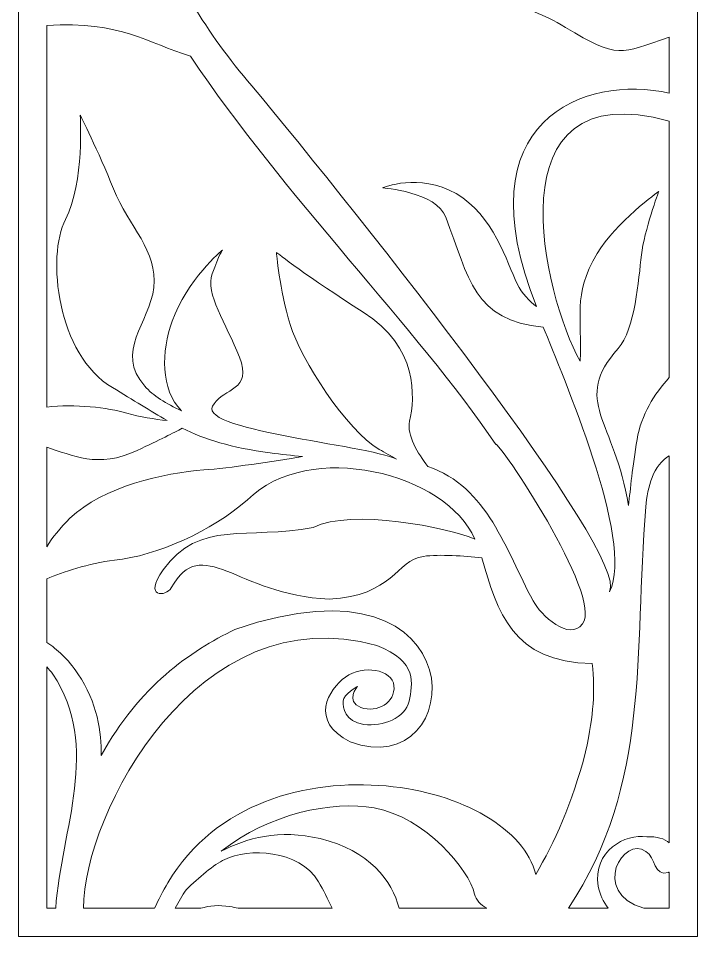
# Model space of a CAD drawing. Header units: centimetres. Extents: x -9.7 to 7.6, y -13 to 14.1.
# Drawn here: x -9.65 to -1.91, y -12.99 to -2.53 of the extents above; entities that cross this region are included whole.
import ezdxf

# ---------------------------------------------------------------- set-up
doc = ezdxf.new("R2010")
doc.units = ezdxf.units.CM
doc.header["$MEASUREMENT"] = 0
doc.layers.add('layer 1', color=7, linetype='Continuous')

msp = doc.modelspace()

# ---------------------------------------------------------------- linework, layer by layer
at = {"layer": 'layer 1', "color": 242, "lineweight": 9}
for points, knots in [([(-2.23081, -12.99459), (-2.23081, -12.99459), (-3.61403, -12.99459), (-3.61403, -12.99459), (-3.61403, -12.99459), (-3.61403, -12.99459), (-4.29634, -12.99459), (-4.29634, -12.99459), (-4.29634, -12.99459), (-4.29634, -12.99459), (-5.30418, -12.99459), (-5.30418, -12.99459), (-5.30418, -12.99459), (-5.30418, -12.99459), (-5.90292, -12.99459), (-5.90292, -12.99459), (-5.90292, -12.99459), (-5.90292, -12.99459), (-6.70928, -12.99459), (-6.70928, -12.99459), (-6.70928, -12.99459), (-6.70928, -12.99459), (-7.34334, -12.99459), (-7.34334, -12.99459), (-7.34334, -12.99459), (-7.34334, -12.99459), (-7.79812, -12.99459), (-7.79812, -12.99459), (-7.79812, -12.99459), (-7.79812, -12.99459), (-7.99169, -12.99459), (-7.99169, -12.99459), (-7.99169, -12.99459), (-7.99169, -12.99459), (-7.99801, -12.99459), (-7.99801, -12.99459), (-7.99801, -12.99459), (-7.99801, -12.99459), (-8.21961, -12.99459), (-8.21961, -12.99459), (-8.21961, -12.99459), (-8.21961, -12.99459), (-8.90713, -12.99459), (-8.90713, -12.99459), (-8.90713, -12.99459), (-8.90713, -12.99459), (-9.23069, -12.99459), (-9.23069, -12.99459), (-9.23069, -12.99459), (-9.23069, -12.99459), (-9.32889, -12.99459), (-9.32889, -12.99459), (-9.32889, -12.99459), (-9.32889, -12.99459), (-9.65153, -12.99459), (-9.65153, -12.99459), (-9.65153, -12.99459), (-9.65153, -12.99459), (-9.65153, -12.67195), (-9.65153, -12.67195), (-9.65153, -12.67195), (-9.65153, -12.67195), (-9.65153, -9.70819), (-9.65153, -9.70819), (-9.65153, -9.70819), (-9.65153, -9.70819), (-9.65153, -9.5203), (-9.65153, -9.5203), (-9.65153, -9.5203), (-9.65153, -9.5203), (-9.65153, -7.38408), (-9.65153, -7.38408), (-9.65153, -7.38408), (-9.65153, -7.38408), (-9.65153, -7.04499), (-9.65153, -7.04499), (-9.65153, -7.04499), (-9.65153, -7.04499), (-9.65153, -2.59487), (-9.65153, -2.59487), (-9.65153, -2.59487), (-9.65153, -2.59487), (-9.65153, -2.38817), (-9.65153, -2.38817), (-9.65153, -2.38817), (-9.65153, -2.38817), (-9.65153, -1.8223), (-9.65153, -1.8223), (-9.65153, -1.8223), (-9.65153, -1.8223), (-9.65153, -1.47514), (-9.65153, -1.47514), (-9.65153, -1.47514), (-9.65153, -1.47514), (-9.65153, -0.49746), (-9.65153, -0.49746), (-9.65153, -0.49746), (-9.65153, -0.49746), (-9.65153, -0.25309), (-9.65153, -0.25309), (-9.65153, -0.25309), (-9.65153, -0.25309), (-9.65153, 0.00084), (-9.65153, 0.00084), (-9.65153, 0.00084), (-9.65153, 0.00084), (-9.65153, 0.09219), (-9.65153, 0.09219), (-9.65153, 0.09219), (-9.65153, 0.09219), (-9.65153, 1.42624), (-9.65153, 1.42624), (-9.65153, 1.42624), (-9.65153, 1.42624), (-9.65153, 2.20746), (-9.65153, 2.20746), (-9.65153, 2.20746), (-9.65153, 2.20746), (-9.65153, 4.67849), (-9.65153, 4.67849), (-9.65153, 4.67849), (-9.65153, 4.67849), (-9.65153, 5.22768), (-9.65153, 5.22768), (-9.65153, 5.22768), (-9.65153, 5.22768), (-9.65153, 9.61322), (-9.65153, 9.61322), (-9.65153, 9.61322), (-9.65153, 9.61322), (-9.65153, 9.85597), (-9.65153, 9.85597), (-9.65153, 9.85597), (-9.65153, 9.85597), (-9.65153, 11.56167), (-9.65153, 11.56167), (-9.65153, 11.56167), (-9.65153, 11.56167), (-9.65153, 11.79957), (-9.65153, 11.79957), (-9.65153, 11.79957), (-9.65153, 11.79957), (-9.65153, 12.14534), (-9.65153, 12.14534), (-9.65153, 12.14534), (-9.65153, 12.14534), (-9.65153, 12.67177), (-9.65153, 12.67177), (-9.65153, 12.67177), (-9.65153, 12.67177), (-9.65153, 13.78453), (-9.65153, 13.78453), (-9.65153, 13.78453), (-9.65153, 13.78453), (-9.65153, 14.10717), (-9.65153, 14.10717), (-9.65153, 14.10717), (-9.65153, 14.10717), (-9.32889, 14.10717), (-9.32889, 14.10717), (-9.32889, 14.10717), (-9.32889, 14.10717), (-6.53397, 14.10717), (-6.53397, 14.10717), (-6.53397, 14.10717), (-6.53397, 14.10717), (-6.31932, 14.10717), (-6.31932, 14.10717), (-6.31932, 14.10717), (-6.31932, 14.10717), (-6.03715, 14.10717), (-6.03715, 14.10717), (-6.03715, 14.10717), (-6.03715, 14.10717), (-5.69897, 14.10717), (-5.69897, 14.10717), (-5.69897, 14.10717), (-5.69897, 14.10717), (-4.89051, 14.10717), (-4.89051, 14.10717), (-4.89051, 14.10717), (-4.89051, 14.10717), (-4.4373, 14.10717), (-4.4373, 14.10717), (-4.4373, 14.10717), (-4.4373, 14.10717), (-2.23081, 14.10717), (-2.23081, 14.10717), (-2.23081, 14.10717), (-2.23081, 14.10717), (-1.90817, 14.10717), (-1.90817, 14.10717), (-1.90817, 14.10717), (-1.90817, 14.10717), (-1.90817, 13.78453), (-1.90817, 13.78453), (-1.90817, 13.78453), (-1.90817, 13.78453), (-1.90817, 12.45041), (-1.90817, 12.45041), (-1.90817, 12.45041), (-1.90817, 12.45041), (-1.90817, 11.92972), (-1.90817, 11.92972), (-1.90817, 11.92972), (-1.90817, 11.92972), (-1.90817, 10.91423), (-1.90817, 10.91423), (-1.90817, 10.91423), (-1.90817, 10.91423), (-1.90817, 10.56947), (-1.90817, 10.56947), (-1.90817, 10.56947), (-1.90817, 10.56947), (-1.90817, 9.42337), (-1.90817, 9.42337), (-1.90817, 9.42337), (-1.90817, 9.42337), (-1.90817, 8.99295), (-1.90817, 8.99295), (-1.90817, 8.99295), (-1.90817, 8.99295), (-1.90817, 8.17496), (-1.90817, 8.17496), (-1.90817, 8.17496), (-1.90817, 8.17496), (-1.90817, 7.87163), (-1.90817, 7.87163), (-1.90817, 7.87163), (-1.90817, 7.87163), (-1.90817, 5.18792), (-1.90817, 5.18792), (-1.90817, 5.18792), (-1.90817, 5.18792), (-1.90817, 4.70284), (-1.90817, 4.70284), (-1.90817, 4.70284), (-1.90817, 4.70284), (-1.90817, 1.72144), (-1.90817, 1.72144), (-1.90817, 1.72144), (-1.90817, 1.72144), (-1.90817, 1.31679), (-1.90817, 1.31679), (-1.90817, 1.31679), (-1.90817, 1.31679), (-1.90817, 0.88344), (-1.90817, 0.88344), (-1.90817, 0.88344), (-1.90817, 0.88344), (-1.90817, 0.85871), (-1.90817, 0.85871), (-1.90817, 0.85871), (-1.90817, 0.85871), (-1.90817, -0.31154), (-1.90817, -0.31154), (-1.90817, -0.31154), (-1.90817, -0.31154), (-1.90817, -0.97133), (-1.90817, -0.97133), (-1.90817, -0.97133), (-1.90817, -0.97133), (-1.90817, -1.036), (-1.90817, -1.036), (-1.90817, -1.036), (-1.90817, -1.036), (-1.90817, -1.15415), (-1.90817, -1.15415), (-1.90817, -1.15415), (-1.90817, -1.15415), (-1.90817, -1.34413), (-1.90817, -1.34413), (-1.90817, -1.34413), (-1.90817, -1.34413), (-1.90817, -1.91835), (-1.90817, -1.91835), (-1.90817, -1.91835), (-1.90817, -1.91835), (-1.90817, -2.42924), (-1.90817, -2.42924), (-1.90817, -2.42924), (-1.90817, -2.42924), (-1.90817, -2.66084), (-1.90817, -2.66084), (-1.90817, -2.66084), (-1.90817, -2.66084), (-1.90817, -3.48774), (-1.90817, -3.48774), (-1.90817, -3.48774), (-1.90817, -3.48774), (-1.90817, -3.99787), (-1.90817, -3.99787), (-1.90817, -3.99787), (-1.90817, -3.99787), (-1.90817, -6.32446), (-1.90817, -6.32446), (-1.90817, -6.32446), (-1.90817, -6.32446), (-1.90817, -7.20418), (-1.90817, -7.20418), (-1.90817, -7.20418), (-1.90817, -7.20418), (-1.90817, -12.67195), (-1.90817, -12.67195), (-1.90817, -12.67195), (-1.90817, -12.67195), (-1.90817, -12.72788), (-1.90817, -12.72788), (-1.90817, -12.72788), (-1.90817, -12.72788), (-1.90817, -12.92748), (-1.90817, -12.92748), (-1.90817, -12.92748), (-1.90817, -12.92748), (-1.90817, -12.99459), (-1.90817, -12.99459), (-1.90817, -12.99459), (-1.90817, -12.99459), (-2.23081, -12.99459), (-2.23081, -12.99459)], [0, 0, 0, 0, 0.01234568, 0.01234568, 0.01234568, 0.01234568, 0.02469136, 0.02469136, 0.02469136, 0.02469136, 0.03703704, 0.03703704, 0.03703704, 0.03703704, 0.04938272, 0.04938272, 0.04938272, 0.04938272, 0.0617284, 0.0617284, 0.0617284, 0.0617284, 0.07407407, 0.07407407, 0.07407407, 0.07407407, 0.08641975, 0.08641975, 0.08641975, 0.08641975, 0.09876543, 0.09876543, 0.09876543, 0.09876543, 0.11111111, 0.11111111, 0.11111111, 0.11111111, 0.12345679, 0.12345679, 0.12345679, 0.12345679, 0.13580247, 0.13580247, 0.13580247, 0.13580247, 0.14814815, 0.14814815, 0.14814815, 0.14814815, 0.16049383, 0.16049383, 0.16049383, 0.16049383, 0.17283951, 0.17283951, 0.17283951, 0.17283951, 0.18518519, 0.18518519, 0.18518519, 0.18518519, 0.19753086, 0.19753086, 0.19753086, 0.19753086, 0.20987654, 0.20987654, 0.20987654, 0.20987654, 0.22222222, 0.22222222, 0.22222222, 0.22222222, 0.2345679, 0.2345679, 0.2345679, 0.2345679, 0.24691358, 0.24691358, 0.24691358, 0.24691358, 0.25925926, 0.25925926, 0.25925926, 0.25925926, 0.27160494, 0.27160494, 0.27160494, 0.27160494, 0.28395062, 0.28395062, 0.28395062, 0.28395062, 0.2962963, 0.2962963, 0.2962963, 0.2962963, 0.30864198, 0.30864198, 0.30864198, 0.30864198, 0.32098765, 0.32098765, 0.32098765, 0.32098765, 0.33333333, 0.33333333, 0.33333333, 0.33333333, 0.34567901, 0.34567901, 0.34567901, 0.34567901, 0.35802469, 0.35802469, 0.35802469, 0.35802469, 0.37037037, 0.37037037, 0.37037037, 0.37037037, 0.38271605, 0.38271605, 0.38271605, 0.38271605, 0.39506173, 0.39506173, 0.39506173, 0.39506173, 0.40740741, 0.40740741, 0.40740741, 0.40740741, 0.41975309, 0.41975309, 0.41975309, 0.41975309, 0.43209877, 0.43209877, 0.43209877, 0.43209877, 0.44444444, 0.44444444, 0.44444444, 0.44444444, 0.45679012, 0.45679012, 0.45679012, 0.45679012, 0.4691358, 0.4691358, 0.4691358, 0.4691358, 0.48148148, 0.48148148, 0.48148148, 0.48148148, 0.49382716, 0.49382716, 0.49382716, 0.49382716, 0.50617284, 0.50617284, 0.50617284, 0.50617284, 0.51851852, 0.51851852, 0.51851852, 0.51851852, 0.5308642, 0.5308642, 0.5308642, 0.5308642, 0.54320988, 0.54320988, 0.54320988, 0.54320988, 0.55555556, 0.55555556, 0.55555556, 0.55555556, 0.56790123, 0.56790123, 0.56790123, 0.56790123, 0.58024691, 0.58024691, 0.58024691, 0.58024691, 0.59259259, 0.59259259, 0.59259259, 0.59259259, 0.60493827, 0.60493827, 0.60493827, 0.60493827, 0.61728395, 0.61728395, 0.61728395, 0.61728395, 0.62962963, 0.62962963, 0.62962963, 0.62962963, 0.64197531, 0.64197531, 0.64197531, 0.64197531, 0.65432099, 0.65432099, 0.65432099, 0.65432099, 0.66666667, 0.66666667, 0.66666667, 0.66666667, 0.67901235, 0.67901235, 0.67901235, 0.67901235, 0.69135802, 0.69135802, 0.69135802, 0.69135802, 0.7037037, 0.7037037, 0.7037037, 0.7037037, 0.71604938, 0.71604938, 0.71604938, 0.71604938, 0.72839506, 0.72839506, 0.72839506, 0.72839506, 0.74074074, 0.74074074, 0.74074074, 0.74074074, 0.75308642, 0.75308642, 0.75308642, 0.75308642, 0.7654321, 0.7654321, 0.7654321, 0.7654321, 0.77777778, 0.77777778, 0.77777778, 0.77777778, 0.79012346, 0.79012346, 0.79012346, 0.79012346, 0.80246914, 0.80246914, 0.80246914, 0.80246914, 0.81481481, 0.81481481, 0.81481481, 0.81481481, 0.82716049, 0.82716049, 0.82716049, 0.82716049, 0.83950617, 0.83950617, 0.83950617, 0.83950617, 0.85185185, 0.85185185, 0.85185185, 0.85185185, 0.86419753, 0.86419753, 0.86419753, 0.86419753, 0.87654321, 0.87654321, 0.87654321, 0.87654321, 0.88888889, 0.88888889, 0.88888889, 0.88888889, 0.90123457, 0.90123457, 0.90123457, 0.90123457, 0.91358025, 0.91358025, 0.91358025, 0.91358025, 0.92592593, 0.92592593, 0.92592593, 0.92592593, 0.9382716, 0.9382716, 0.9382716, 0.9382716, 0.95061728, 0.95061728, 0.95061728, 0.95061728, 0.96296296, 0.96296296, 0.96296296, 0.96296296, 0.97530864, 0.97530864, 0.97530864, 0.97530864, 1, 1, 1, 1]), ([(-2.23081, -2.73906), (-2.7969, -2.93099), (-2.80812, -2.99528), (-3.41468, -2.62894), (-3.41468, -2.62894), (-3.67291, -2.47301), (-3.83461, -2.43105), (-4.21213, -2.27825), (-4.21213, -2.27825), (-5.89797, -2.74181), (-7.32946, -2.03823), (-8.11744, -1.4113), (-8.11744, -1.4113), (-7.88412, -2.05305), (-7.51645, -2.68937), (-6.98905, -3.29439), (-6.98905, -3.29439), (-5.75788, -4.77826), (-2.68659, -8.63574), (-2.91203, -9.06214), (-2.91203, -9.06214), (-2.62103, -8.4852), (-3.45726, -6.58328), (-3.66775, -6.04618), (-3.66775, -6.04618), (-4.4577, -5.97846), (-4.51769, -5.48693), (-4.77775, -4.79269), (-4.77775, -4.79269), (-4.88493, -4.5065), (-5.49823, -4.45792), (-5.49823, -4.45792), (-5.49823, -4.45792), (-5.49823, -4.45792), (-5.08373, -4.2825), (-4.66185, -4.52417), (-4.66185, -4.52417), (-4.23999, -4.76595), (-4.07872, -5.31091), (-3.96621, -5.55121), (-3.96621, -5.55121), (-3.91225, -5.66642), (-3.8226, -5.75224), (-3.74395, -5.81069), (-3.74395, -5.81069), (-4.60116, -3.68223), (-3.18777, -3.16421), (-2.23081, -3.3791), (-2.23081, -3.3791), (-2.23081, -3.3791), (-2.23081, -2.73906), (-2.23081, -2.73906)], [0, 0, 0, 0, 0.07142857, 0.07142857, 0.07142857, 0.07142857, 0.14285714, 0.14285714, 0.14285714, 0.14285714, 0.21428571, 0.21428571, 0.21428571, 0.21428571, 0.28571429, 0.28571429, 0.28571429, 0.28571429, 0.35714286, 0.35714286, 0.35714286, 0.35714286, 0.42857143, 0.42857143, 0.42857143, 0.42857143, 0.5, 0.5, 0.5, 0.5, 0.57142857, 0.57142857, 0.57142857, 0.57142857, 0.64285714, 0.64285714, 0.64285714, 0.64285714, 0.71428571, 0.71428571, 0.71428571, 0.71428571, 0.78571429, 0.78571429, 0.78571429, 0.78571429, 0.85714286, 0.85714286, 0.85714286, 0.85714286, 1, 1, 1, 1]), ([(-7.69003, -2.95767), (-6.6265, -4.5485), (-5.11436, -6.05047), (-4.20901, -7.38314), (-4.20901, -7.38314), (-4.19855, -7.31387), (-2.98242, -9.10631), (-3.21994, -9.42871), (-3.21994, -9.42871), (-3.37153, -9.63447), (-3.69721, -9.32775), (-3.78485, -9.16523), (-3.78485, -9.16523), (-4.09523, -8.58969), (-4.30126, -7.86612), (-4.98334, -7.635), (-4.98334, -7.635), (-5.09785, -7.48647), (-5.22593, -7.27776), (-5.19122, -7.12014), (-5.19122, -7.12014), (-5.13107, -6.84722), (-5.09181, -6.2719), (-5.7206, -5.87497), (-5.7206, -5.87497), (-6.3494, -5.47808), (-6.71015, -5.1949), (-6.71015, -5.1949), (-6.71015, -5.1949), (-6.71015, -5.1949), (-6.67486, -5.61424), (-6.55321, -6.01723), (-6.55321, -6.01723), (-6.43166, -6.42026), (-5.90691, -7.22541), (-5.53814, -7.43974), (-5.53814, -7.43974), (-5.47058, -7.47899), (-5.40395, -7.51648), (-5.33994, -7.55178), (-5.33994, -7.55178), (-5.67386, -7.38597), (-7.70351, -7.2184), (-7.41884, -6.92048), (-7.41884, -6.92048), (-7.31368, -6.74368), (-6.97918, -6.77016), (-7.13137, -6.38794), (-7.13137, -6.38794), (-7.28348, -6.00565), (-7.5247, -5.66253), (-7.44208, -5.4378), (-7.44208, -5.4378), (-7.35947, -5.21284), (-7.32623, -5.16926), (-7.32623, -5.16926), (-7.32623, -5.16926), (-7.32623, -5.16926), (-7.73154, -5.50734), (-7.89951, -5.97998), (-7.89951, -5.97998), (-8.02116, -6.32228), (-8.03432, -6.75706), (-7.79039, -6.99925), (-7.79039, -6.99925), (-7.96688, -6.91982), (-8.11597, -6.82793), (-8.21129, -6.71885), (-8.21129, -6.71885), (-8.55857, -6.32111), (-8.15581, -6.00589), (-8.10745, -5.59328), (-8.10745, -5.59328), (-8.05906, -5.18062), (-8.39192, -4.89968), (-8.56669, -4.46932), (-8.56669, -4.46932), (-8.74138, -4.039), (-8.94658, -3.62933), (-8.94658, -3.62933), (-8.94658, -3.62933), (-8.94658, -3.62933), (-8.8958, -4.39695), (-9.11414, -4.81932), (-9.11414, -4.81932), (-9.33251, -5.24162), (-9.21052, -6.36191), (-8.57901, -6.73602), (-8.57901, -6.73602), (-8.33734, -6.87908), (-8.1472, -7.0044), (-7.95478, -7.11137), (-7.95478, -7.11137), (-8.09507, -7.09625), (-8.26551, -7.07052), (-8.41615, -7.02656), (-8.41615, -7.02656), (-8.62894, -6.96446), (-9.01096, -6.91847), (-9.32889, -6.95827), (-9.32889, -6.95827), (-9.32889, -6.95827), (-9.32889, -2.60746), (-9.32889, -2.60746), (-9.32889, -2.60746), (-8.47302, -2.55638), (-8.18036, -2.80924), (-7.69003, -2.95767)], [0, 0, 0, 0, 0.03571429, 0.03571429, 0.03571429, 0.03571429, 0.07142857, 0.07142857, 0.07142857, 0.07142857, 0.10714286, 0.10714286, 0.10714286, 0.10714286, 0.14285714, 0.14285714, 0.14285714, 0.14285714, 0.17857143, 0.17857143, 0.17857143, 0.17857143, 0.21428571, 0.21428571, 0.21428571, 0.21428571, 0.25, 0.25, 0.25, 0.25, 0.28571429, 0.28571429, 0.28571429, 0.28571429, 0.32142857, 0.32142857, 0.32142857, 0.32142857, 0.35714286, 0.35714286, 0.35714286, 0.35714286, 0.39285714, 0.39285714, 0.39285714, 0.39285714, 0.42857143, 0.42857143, 0.42857143, 0.42857143, 0.46428571, 0.46428571, 0.46428571, 0.46428571, 0.5, 0.5, 0.5, 0.5, 0.53571429, 0.53571429, 0.53571429, 0.53571429, 0.57142857, 0.57142857, 0.57142857, 0.57142857, 0.60714286, 0.60714286, 0.60714286, 0.60714286, 0.64285714, 0.64285714, 0.64285714, 0.64285714, 0.67857143, 0.67857143, 0.67857143, 0.67857143, 0.71428571, 0.71428571, 0.71428571, 0.71428571, 0.75, 0.75, 0.75, 0.75, 0.78571429, 0.78571429, 0.78571429, 0.78571429, 0.82142857, 0.82142857, 0.82142857, 0.82142857, 0.85714286, 0.85714286, 0.85714286, 0.85714286, 0.89285714, 0.89285714, 0.89285714, 0.89285714, 0.92857143, 0.92857143, 0.92857143, 0.92857143, 1, 1, 1, 1]), ([(-2.23081, -3.69857), (-2.23081, -3.69857), (-2.23081, -6.62096), (-2.23081, -6.62096), (-2.23081, -6.62096), (-2.40401, -6.81077), (-2.55072, -7.04266), (-2.59842, -7.32562), (-2.59842, -7.32562), (-2.65232, -7.64518), (-2.67244, -7.88794), (-2.69774, -8.08001), (-2.69774, -8.08001), (-2.84944, -7.10812), (-3.35001, -6.88876), (-2.81473, -6.29038), (-2.81473, -6.29038), (-2.62061, -6.07431), (-2.5813, -5.499), (-2.54904, -5.22387), (-2.54904, -5.22387), (-2.51681, -4.94874), (-2.35157, -4.49901), (-2.35157, -4.49901), (-2.35157, -4.49901), (-2.35157, -4.49901), (-2.8433, -4.85343), (-3.05362, -5.20698), (-3.05362, -5.20698), (-3.34049, -5.68944), (-3.21786, -5.93973), (-3.24824, -6.43272), (-3.24824, -6.43272), (-3.66312, -5.70157), (-4.28226, -3.12881), (-2.23081, -3.69857)], [0, 0, 0, 0, 0.1, 0.1, 0.1, 0.1, 0.2, 0.2, 0.2, 0.2, 0.3, 0.3, 0.3, 0.3, 0.4, 0.4, 0.4, 0.4, 0.5, 0.5, 0.5, 0.5, 0.6, 0.6, 0.6, 0.6, 0.7, 0.7, 0.7, 0.7, 0.8, 0.8, 0.8, 0.8, 1, 1, 1, 1]), ([(-9.32889, -8.55144), (-9.32889, -8.55144), (-9.32889, -7.4155), (-9.32889, -7.4155), (-9.32889, -7.4155), (-9.03919, -7.50491), (-8.74479, -7.6625), (-8.29723, -7.45254), (-8.29723, -7.45254), (-8.03725, -7.33044), (-7.87899, -7.24947), (-7.78615, -7.19932), (-7.78615, -7.19932), (-7.52371, -7.32662), (-7.23038, -7.42097), (-6.78098, -7.48007), (-6.78098, -7.48007), (-6.65627, -7.49649), (-6.53257, -7.50996), (-6.41072, -7.52244), (-6.41072, -7.52244), (-6.7451, -7.57665), (-7.24947, -7.65376), (-7.53544, -7.67484), (-7.53544, -7.67484), (-7.9895, -7.7083), (-8.68284, -7.86145), (-9.06306, -8.22484), (-9.06306, -8.22484), (-9.17688, -8.33357), (-9.26344, -8.44652), (-9.32889, -8.55144)], [0, 0, 0, 0, 0.11111111, 0.11111111, 0.11111111, 0.11111111, 0.22222222, 0.22222222, 0.22222222, 0.22222222, 0.33333333, 0.33333333, 0.33333333, 0.33333333, 0.44444444, 0.44444444, 0.44444444, 0.44444444, 0.55555556, 0.55555556, 0.55555556, 0.55555556, 0.66666667, 0.66666667, 0.66666667, 0.66666667, 0.77777778, 0.77777778, 0.77777778, 0.77777778, 1, 1, 1, 1]), ([(-8.90721, -12.67195), (-8.90721, -12.67195), (-8.09795, -12.67195), (-8.09795, -12.67195), (-8.09795, -12.67195), (-8.05416, -12.57435), (-8.00379, -12.4769), (-7.94614, -12.38012), (-7.94614, -12.38012), (-7.39745, -11.45885), (-6.35703, -11.1973), (-5.46005, -11.27707), (-5.46005, -11.27707), (-4.59849, -11.3535), (-3.87779, -11.77157), (-3.75408, -12.28465), (-3.75408, -12.28465), (-3.54114, -11.92906), (-3.33817, -11.47354), (-3.18482, -10.88886), (-3.18482, -10.88886), (-3.09136, -10.43664), (-3.07855, -10.21815), (-3.10911, -9.88035), (-3.10911, -9.88035), (-4.02343, -9.86917), (-4.18942, -9.29397), (-4.3696, -8.6773), (-4.3696, -8.6773), (-4.56666, -8.65524), (-4.84686, -8.63334), (-5.03399, -8.65978), (-5.03399, -8.65978), (-5.34873, -8.70424), (-5.37453, -9.11224), (-6.11018, -9.14648), (-6.11018, -9.14648), (-7.17359, -9.10058), (-7.55424, -8.38714), (-7.91014, -9.01915), (-7.91014, -9.01915), (-7.96527, -9.11709), (-8.23449, -9.14291), (-8.00158, -8.81407), (-8.00158, -8.81407), (-7.59064, -8.23381), (-7.03897, -8.47714), (-6.28957, -8.32891), (-6.28957, -8.32891), (-5.85701, -8.11201), (-4.74692, -8.33145), (-4.44832, -8.46198), (-4.44832, -8.46198), (-4.76764, -7.7108), (-6.34121, -7.31673), (-7.04055, -8.01484), (-7.04055, -8.01484), (-7.4487, -8.37598), (-8.07186, -8.65047), (-8.55647, -8.70461), (-8.55647, -8.70461), (-8.85193, -8.73757), (-9.14505, -8.83954), (-9.32889, -8.91414), (-9.32889, -8.91414), (-9.32889, -8.91414), (-9.32889, -9.64082), (-9.32889, -9.64082), (-9.32889, -9.64082), (-9.20691, -9.71647), (-9.08608, -9.83047), (-8.97342, -9.99684), (-8.97342, -9.99684), (-8.75035, -10.32634), (-8.70098, -10.66828), (-8.70827, -10.93015), (-8.70827, -10.93015), (-8.27046, -10.14117), (-7.69494, -9.74008), (-7.1831, -9.49278), (-7.1831, -9.49278), (-4.35722, -8.51074), (-4.53115, -11.27792), (-5.86834, -10.77377), (-5.86834, -10.77377), (-6.34011, -10.53572), (-6.11718, -10.18036), (-5.9218, -10.03564), (-5.9218, -10.03564), (-5.72651, -9.89093), (-5.38637, -9.94665), (-5.36977, -10.13591), (-5.36977, -10.13591), (-5.35302, -10.32493), (-5.56169, -10.45139), (-5.74686, -10.38157), (-5.74686, -10.38157), (-5.93218, -10.31181), (-5.78536, -10.14156), (-5.78536, -10.14156), (-5.78536, -10.14156), (-5.78536, -10.14156), (-5.94499, -10.23178), (-5.94985, -10.30808), (-5.94985, -10.30808), (-5.95461, -10.38437), (-5.92898, -10.54462), (-5.71254, -10.57444), (-5.71254, -10.57444), (-5.49599, -10.60434), (-5.23908, -10.50341), (-5.19825, -10.31092), (-5.19825, -10.31092), (-5.15741, -10.11851), (-5.09389, -9.85331), (-5.5662, -9.67709), (-5.5662, -9.67709), (-7.60797, -9.09826), (-8.91252, -11.5978), (-8.90721, -12.67195)], [0, 0, 0, 0, 0.03225806, 0.03225806, 0.03225806, 0.03225806, 0.06451613, 0.06451613, 0.06451613, 0.06451613, 0.09677419, 0.09677419, 0.09677419, 0.09677419, 0.12903226, 0.12903226, 0.12903226, 0.12903226, 0.16129032, 0.16129032, 0.16129032, 0.16129032, 0.19354839, 0.19354839, 0.19354839, 0.19354839, 0.22580645, 0.22580645, 0.22580645, 0.22580645, 0.25806452, 0.25806452, 0.25806452, 0.25806452, 0.29032258, 0.29032258, 0.29032258, 0.29032258, 0.32258065, 0.32258065, 0.32258065, 0.32258065, 0.35483871, 0.35483871, 0.35483871, 0.35483871, 0.38709677, 0.38709677, 0.38709677, 0.38709677, 0.41935484, 0.41935484, 0.41935484, 0.41935484, 0.4516129, 0.4516129, 0.4516129, 0.4516129, 0.48387097, 0.48387097, 0.48387097, 0.48387097, 0.51612903, 0.51612903, 0.51612903, 0.51612903, 0.5483871, 0.5483871, 0.5483871, 0.5483871, 0.58064516, 0.58064516, 0.58064516, 0.58064516, 0.61290323, 0.61290323, 0.61290323, 0.61290323, 0.64516129, 0.64516129, 0.64516129, 0.64516129, 0.67741935, 0.67741935, 0.67741935, 0.67741935, 0.70967742, 0.70967742, 0.70967742, 0.70967742, 0.74193548, 0.74193548, 0.74193548, 0.74193548, 0.77419355, 0.77419355, 0.77419355, 0.77419355, 0.80645161, 0.80645161, 0.80645161, 0.80645161, 0.83870968, 0.83870968, 0.83870968, 0.83870968, 0.87096774, 0.87096774, 0.87096774, 0.87096774, 0.90322581, 0.90322581, 0.90322581, 0.90322581, 0.93548387, 0.93548387, 0.93548387, 0.93548387, 1, 1, 1, 1]), ([(-3.38086, -12.67195), (-3.38086, -12.67195), (-2.92654, -12.67195), (-2.92654, -12.67195), (-2.92654, -12.67195), (-2.98601, -12.59826), (-3.02517, -12.51318), (-3.04037, -12.42014), (-3.04037, -12.42014), (-3.10885, -12.01681), (-2.72808, -11.81544), (-2.48906, -11.85827), (-2.48906, -11.85827), (-2.37214, -11.84845), (-2.28721, -11.87867), (-2.23081, -11.92655), (-2.23081, -11.92655), (-2.23081, -11.92655), (-2.23081, -7.51287), (-2.23081, -7.51287), (-2.23081, -7.51287), (-2.41162, -7.61316), (-2.48205, -7.87425), (-2.49993, -8.09523), (-2.49993, -8.09523), (-2.63602, -9.77742), (-2.43787, -11.24324), (-3.38086, -12.67195)], [0, 0, 0, 0, 0.125, 0.125, 0.125, 0.125, 0.25, 0.25, 0.25, 0.25, 0.375, 0.375, 0.375, 0.375, 0.5, 0.5, 0.5, 0.5, 0.625, 0.625, 0.625, 0.625, 0.75, 0.75, 0.75, 0.75, 1, 1, 1, 1]), ([(-9.32889, -12.67195), (-9.32889, -12.67195), (-9.22607, -12.67195), (-9.22607, -12.67195), (-9.22607, -12.67195), (-9.16109, -11.75418), (-8.70657, -10.83662), (-9.25943, -10.00141), (-9.25943, -10.00141), (-9.27981, -9.97318), (-9.30315, -9.94586), (-9.32889, -9.91976), (-9.32889, -9.91976), (-9.32889, -9.91976), (-9.32889, -12.67195), (-9.32889, -12.67195)], [0, 0, 0, 0, 0.2, 0.2, 0.2, 0.2, 0.4, 0.4, 0.4, 0.4, 0.6, 0.6, 0.6, 0.6, 1, 1, 1, 1]), ([(-5.31181, -12.67195), (-5.31181, -12.67195), (-4.31093, -12.67195), (-4.31093, -12.67195), (-4.31093, -12.67195), (-4.38151, -12.632), (-4.43449, -12.57572), (-4.44999, -12.50959), (-4.44999, -12.50959), (-4.5148, -12.23313), (-5.0066, -11.63505), (-5.59407, -11.52732), (-5.59407, -11.52732), (-6.06871, -11.44046), (-6.80127, -11.5926), (-7.33793, -12.02147), (-7.33793, -12.02147), (-7.05777, -11.87079), (-6.67686, -11.76627), (-6.21042, -11.87764), (-6.21042, -11.87764), (-5.65418, -12.0106), (-5.38668, -12.36043), (-5.31181, -12.67195)], [0, 0, 0, 0, 0.14285714, 0.14285714, 0.14285714, 0.14285714, 0.28571429, 0.28571429, 0.28571429, 0.28571429, 0.42857143, 0.42857143, 0.42857143, 0.42857143, 0.57142857, 0.57142857, 0.57142857, 0.57142857, 0.71428571, 0.71428571, 0.71428571, 0.71428571, 1, 1, 1, 1]), ([(-2.52223, -12.67195), (-2.52223, -12.67195), (-2.23081, -12.67195), (-2.23081, -12.67195), (-2.23081, -12.67195), (-2.23081, -12.67195), (-2.23081, -12.2589), (-2.23081, -12.2589), (-2.23081, -12.2589), (-2.23372, -12.26001), (-2.23667, -12.26106), (-2.23971, -12.26197), (-2.23971, -12.26197), (-2.41189, -12.31353), (-2.38371, -12.0928), (-2.49896, -12.02412), (-2.49896, -12.02412), (-2.74369, -11.83744), (-3.14377, -12.48271), (-2.52223, -12.67195)], [0, 0, 0, 0, 0.16666667, 0.16666667, 0.16666667, 0.16666667, 0.33333333, 0.33333333, 0.33333333, 0.33333333, 0.5, 0.5, 0.5, 0.5, 0.66666667, 0.66666667, 0.66666667, 0.66666667, 1, 1, 1, 1]), ([(-7.86356, -12.67195), (-7.86356, -12.67195), (-7.57231, -12.67195), (-7.57231, -12.67195), (-7.57231, -12.67195), (-7.47458, -12.64109), (-7.36432, -12.63109), (-7.2404, -12.65182), (-7.2404, -12.65182), (-7.207, -12.65741), (-7.1753, -12.66416), (-7.14521, -12.67195), (-7.14521, -12.67195), (-7.14521, -12.67195), (-6.07341, -12.67195), (-6.07341, -12.67195), (-6.07341, -12.67195), (-6.12401, -12.56716), (-6.17494, -12.46154), (-6.23095, -12.36844), (-6.23095, -12.36844), (-6.45436, -11.99667), (-7.03329, -11.98374), (-7.29934, -12.11362), (-7.29934, -12.11362), (-7.4225, -12.17387), (-7.5928, -12.32055), (-7.74011, -12.46059), (-7.74011, -12.46059), (-7.78532, -12.52857), (-7.82642, -12.59912), (-7.86356, -12.67195)], [0, 0, 0, 0, 0.11111111, 0.11111111, 0.11111111, 0.11111111, 0.22222222, 0.22222222, 0.22222222, 0.22222222, 0.33333333, 0.33333333, 0.33333333, 0.33333333, 0.44444444, 0.44444444, 0.44444444, 0.44444444, 0.55555556, 0.55555556, 0.55555556, 0.55555556, 0.66666667, 0.66666667, 0.66666667, 0.66666667, 0.77777778, 0.77777778, 0.77777778, 0.77777778, 1, 1, 1, 1])]:
    msp.add_open_spline(points, degree=3, knots=knots, dxfattribs=at)

doc.saveas('drawing.dxf')
